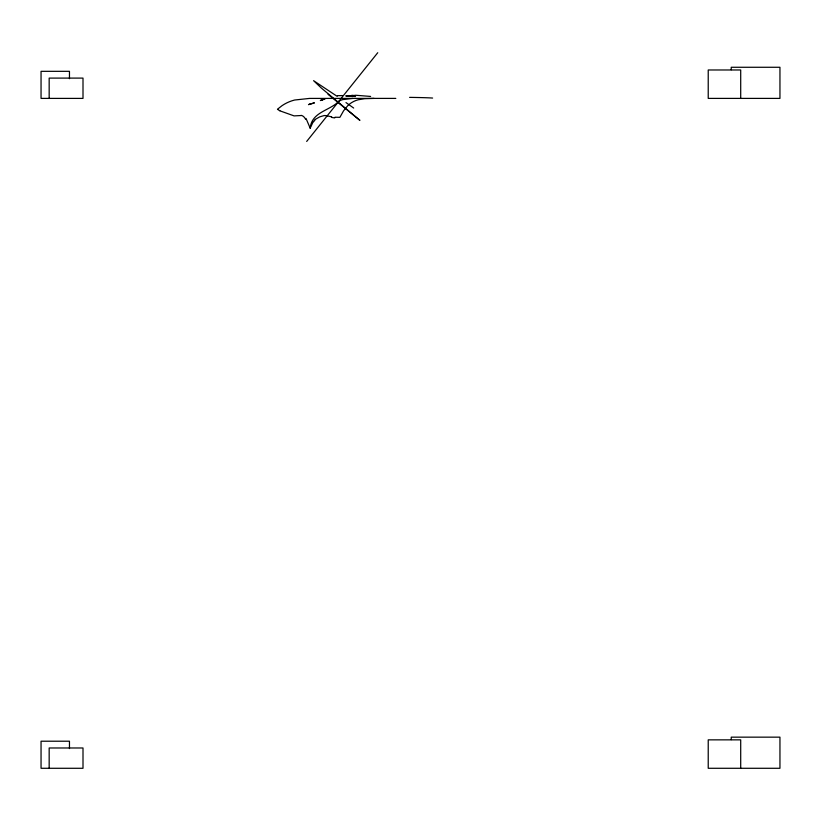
<?xml version="1.0" encoding="UTF-8"?>
<svg xmlns="http://www.w3.org/2000/svg" width="821" height="821" viewBox="0 0 821 821"><rect width="100%" height="100%" fill="white"/><g stroke="black" fill="none" stroke-linecap="round" stroke-linejoin="round"><path stroke-width="1.23" d="M306.028 118.47L310.184 128.168C311.744 111.789 329.539 110.989 339.083 101.106A19.396 19.047 -25.5 0 1 342.798 99.587L352.999 98.397M310.184 128.168L313.406 121.303M306.674 141.448L377.742 52.718M315.09 119.497L319.78 116.839L324.121 115.576A17.528 11.822 68.7 0 1 325.393 115.576M324.121 99.105L320.334 100.542L322.807 99.608M325.28 98.777L321.452 100.059L323.956 99.269M347.94 95.893L346.134 96.242L355.883 95.267L370.62 96.437M352.989 95.339L351.244 95.472M337.462 95.667L342.316 95.575M301.133 115.535L294.072 115.884L279.828 110.804M374.058 98.397L364.668 98.694L358.12 99.793A23.809 23.788 38 0 0 347.888 105.509L343.547 110.845L339.894 117.341L334.989 117.229M395.814 98.397L309.558 98.417L294.657 100.018A39.911 39.603 73.9 0 0 282.055 105.652L277.477 109.224A13.3 10.683 74.9 0 0 279.848 110.712M325.383 115.545L331.663 116.798M345.857 95.759L355.555 96.56M337.164 96.344L313.581 80.663L321.206 87.929L359.906 120.359L328.051 94.333M345.98 102.574L353.666 108.044M740.706 98.397L740.706 69.98L708.225 69.98L708.225 98.397L779.95 98.397L779.95 67.271L731.234 67.271L731.234 69.754M740.706 768.282L740.706 739.854L708.225 739.854L708.225 768.282L779.95 768.282L779.95 737.155L731.234 737.155L731.234 739.639M69.467 78.713L69.467 71.324L41.05 71.324L41.05 98.397L83.003 98.397L83.003 78.098L49.168 78.098L49.168 98.397M69.467 748.588L69.467 741.209L41.05 741.209L41.05 768.282L83.003 768.282L83.003 747.982L49.168 747.982L49.168 768.282M313.704 121.724A26.518 14.819 68.1 0 1 315.233 119.753M334.763 117.896A36.996 27.924 -52.1 0 1 331.427 117.321M301.163 115.371A20.361 9.749 -79.5 0 1 305.617 119.281M409.597 97.371A64.654 1.355 -0.1 0 1 432.616 98.058M309.969 104.154L308.491 104.616L314.433 102.841L309.969 104.154"/></g></svg>
